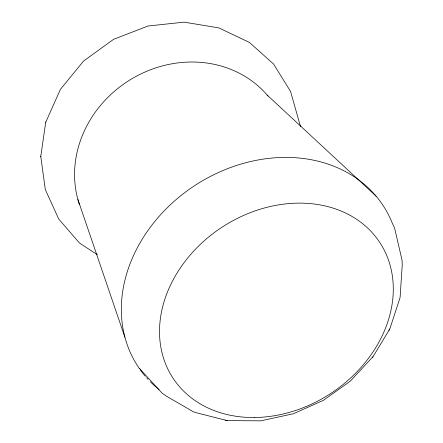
<?xml version="1.0" encoding="UTF-8"?>
<svg xmlns="http://www.w3.org/2000/svg" width="443" height="443" viewBox="0 0 443 443"><rect width="100%" height="100%" fill="white"/><g stroke="black" fill="none" stroke-linecap="round" stroke-linejoin="round"><path stroke-width="0.66" d="M40.739 156.119L45.291 189.521L58.72 219.047L79.557 243.091L97.454 254.786M45.712 122.334L60.398 89.381L83.6 61.023L113.663 39.283L148.078 26.004L184.133 22.15L218.809 27.887L249.409 42.428L273.575 64.03L290.558 91.441L300.559 126.776M45.74 122.107L40.734 156.684M388.937 330.412L390.239 327.643L400.084 297.552L402.261 264.715L402.028 260.08L395.051 230.061L394.414 227.597L392.254 223.067A146.622 120.053 -33.2 0 0 203.415 180.246A146.622 120.053 -33.2 0 0 139.456 368.692M139.479 368.498L162.227 393.284L166.297 396.086L192.965 411.558L194.998 412.4L227.215 420.601L260.722 420.85L293.432 413.745L323.34 400.35L350.175 381.279L372.989 356.698M372.474 357.562L389.735 329.094M225.459 420.152L227.215 420.601M267.14 95.029L376.129 196.205M77.868 199.394L124.909 337.261M159.026 389.535A146.622 120.053 -33.2 0 1 150.415 381.811M148.045 379.341A146.622 120.053 -33.2 0 1 146.661 377.813M145.31 376.262A146.622 120.053 -33.2 0 1 140.243 369.805M79.458 204.611A110.362 99.481 -32.8 0 1 133.21 77.985A110.362 99.481 -32.8 0 1 268.026 96.076M254.382 417.516A123.658 99.326 -33.2 0 0 386.833 255.777A123.658 99.326 -33.2 0 0 187.993 257.665A123.658 99.326 -33.2 0 0 254.382 417.516"/></g></svg>
